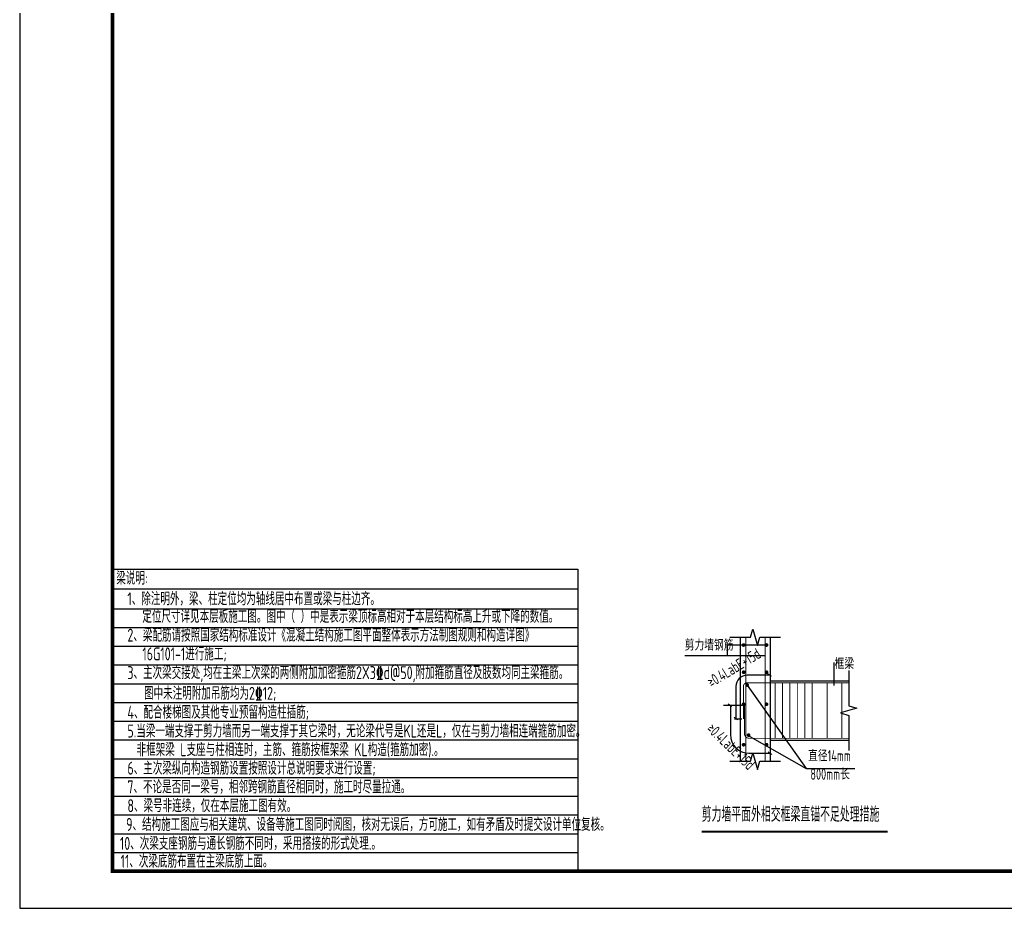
# Model space of a CAD drawing. Extents: x 826826 to 1642106, y -156213 to 399140.
# Drawn here: x 1385008 to 1411570, y -49264 to -25304 of the extents above; entities that cross this region are included whole.
import ezdxf
from ezdxf.enums import TextEntityAlignment as Align

# ---------------------------------------------------------------- set-up
doc = ezdxf.new("R2010")
doc.units = 0
doc.header["$LTSCALE"] = 1000
doc.layers.get('0').update_dxf_attribs({"linetype": 'CONTINUOUS'})
for name, color, linetype in [('-TK', 7, 'CONTINUOUS'), ('DIM', 2, 'CONTINUOUS'), ('LINK', 6, 'CONTINUOUS'), ('REIND', 1, 'CONTINUOUS'), ('S-文字', 7, 'CONTINUOUS'), ('S-表格线', 54, 'CONTINUOUS'), ('TEXT', 2, 'CONTINUOUS'), ('THIN', 7, 'CONTINUOUS')]:
    doc.layers.add(name, color=color, linetype=linetype)
doc.styles.add('TSSD_Norm', font='Tssdeng.shx', dxfattribs={"bigfont": 'tssdchn.shx'})
doc.styles.add('TSSD_REIN', font='tssdeng.shx', dxfattribs={"width": 0.7, "height": 300, "bigfont": 'tssdchn.shx'})

# ---------------------------------------------------------------- blocks, each defined once
blk = doc.blocks.new('A$C2E181E2C')
at = {"linetype": 'Continuous'}
for points in [[(1215, 5268), (1765, 5268), (1835, 5488), (1955, 5048), (2025, 5268), (2575, 5268)], [(1495, 5268), (1495, 1922)], [(2295, 5268), (2295, 1922)], [(4415, 4371), (4415, 3421), (4635, 3351), (4195, 3231), (4415, 3161), (4415, 2211)], [(2295, 4091), (4415, 4091)], [(2295, 2491), (4415, 2491)], [(1215, 1922), (1765, 1922), (1835, 2142), (1955, 1702), (2025, 1922), (2575, 1922)]]:
    blk.add_lwpolyline(points, dxfattribs=at)
at = {"linetype": 'Continuous', "const_width": 50}
blk.add_lwpolyline([(453, 25), (5462, 25)], dxfattribs=at)
at = {"layer": 'DIM'}
for p, q in [((2295, 4241), (1678, 4241)), ((1378, 3941), (1378, 3062)), ((1546, 3430), (1042, 3430)), ((1226, 3430), (1226, 2641)), ((1726, 2141), (2295, 2141))]:
    blk.add_line(p, q, dxfattribs=at)
at = {"layer": 'DIM', "const_width": 30}
for points in [[(2232, 4284), (2336, 4212)], [(1164, 3473), (1267, 3401)], [(1324, 3111), (1428, 3039)], [(2243, 2177), (2347, 2104)]]:
    blk.add_lwpolyline(points, dxfattribs=at)
at = {"layer": 'DIM'}
blk.add_lwpolyline([(1532, 3062), (1341, 3062)], dxfattribs=at)
for centre, radius, start, end in [((1678, 3941), 300, 90, 180), ((1726, 2641), 500, 180, 270)]:
    blk.add_arc(centre, radius, start, end, dxfattribs=at)
at = {"layer": 'LINK', "color": 1, "const_width": 25}
for points in [[(1641, 5268), (1641, 1922)], [(2162, 5268), (2162, 1922)], [(2432, 4041), (2432, 2541)], [(2632, 4041), (2632, 2541)], [(2832, 4041), (2832, 2541)], [(3032, 4041), (3032, 2541)], [(3232, 4041), (3232, 2541)], [(3432, 4041), (3432, 2541)], [(3832, 4041), (3832, 2541)], [(4232, 4041), (4232, 2541)]]:
    blk.add_lwpolyline(points, dxfattribs=at)
for points in [[(4415, 4041), (1678, 4041, 0.414214), (1578, 3941), (1578, 3062)], [(1607, 3430), (1607, 2641, 0.300979), (1726, 2541), (4415, 2541)]]:
    blk.add_lwpolyline(points, format="xyb", dxfattribs=at)
at = {"layer": 'REIND', "const_width": 50}
for points in [[(1608, 5058, 1), (1558, 5058, 1)], [(2226, 5058, 1), (2176, 5058, 1)], [(1610, 4324, 1), (1560, 4324, 1)], [(2228, 4324, 1), (2178, 4324, 1)], [(1703, 3978, 1), (1653, 3978, 1)], [(1608, 3461, 1), (1558, 3461, 1)], [(2226, 3461, 1), (2176, 3461, 1)], [(1742, 2629, 1), (1692, 2629, 1)], [(1608, 2370, 1), (1558, 2370, 1)], [(2226, 2370, 1), (2176, 2370, 1)]]:
    blk.add_lwpolyline(points, format="xyb", close=True, dxfattribs=at)
at = {"layer": 'THIN'}
for p, q in [((2226, 5058), (1138, 5058)), ((1138, 5058), (1138, 4767)), ((2162, 4767), (0, 4767)), ((1678, 3978), (3271, 1732)), ((1692, 2629), (3271, 1732)), ((3271, 1732), (4577, 1732))]:
    blk.add_line(p, q, dxfattribs=at)
blk.add_lwpolyline([(4015, 4584), (4015, 3965)], dxfattribs=at)
at = {"layer": 'TEXT', "color": 0, "style": 'TSSD_Norm', "width": 0.7}
blk.add_text('剪力墙平面外相交框梁直锚不足处理措施', height=400, dxfattribs=at).set_placement((454, 172), align=Align.BOTTOM_LEFT)
at = {"layer": 'THIN', "style": 'TSSD_REIN', "width": 0.7}
for s, p in [('剪力墙钢筋', (-2, 4818)), ('框梁', (4036, 4317)), ('直径14mm', (3321, 1833)), ('800mm长', (3383, 1337))]:
    blk.add_text(s, height=300, dxfattribs=at).set_placement(p, align=Align.BOTTOM_LEFT)
for rotation, p in [(31.4301, (766, 3828)), (316.0621, (504, 2706))]:
    blk.add_text('≥0.4LabE+15d', height=300, rotation=rotation, dxfattribs=at).set_placement(p, align=Align.BOTTOM_LEFT)
blk = doc.blocks.new('A1')
blk.add_lwpolyline([(0, 59400), (0, 0), (84100, 0), (84100, 59400)], close=True)
at = {"const_width": 100}
blk.add_lwpolyline([(2500, 58400), (2500, 1000), (83100, 1000), (83100, 58400)], close=True, dxfattribs=at)

msp = doc.modelspace()

# ---------------------------------------------------------------- linework, layer by layer
at = {"layer": 'S-表格线'}
for p, q in [((1387508.06, -40117.58), (1387508.06, -48264.08)), ((1387508.06, -40117.58), (1400047.32, -40117.58)), ((1400047.32, -40117.58), (1400047.32, -48264.08)), ((1387508.06, -40652.33), (1400047.32, -40652.33)), ((1387508.06, -41187.08), (1400047.32, -41187.08)), ((1387508.06, -41692.58), (1400047.32, -41692.58)), ((1387508.06, -42198.08), (1400047.32, -42198.08)), ((1387508.06, -42703.58), (1400047.32, -42703.58)), ((1387508.06, -43209.08), (1400047.32, -43209.08)), ((1387508.06, -43714.58), (1400047.32, -43714.58)), ((1387508.06, -44220.08), (1400047.32, -44220.08)), ((1387508.06, -44725.58), (1400047.32, -44725.58)), ((1387508.06, -45231.08), (1400047.32, -45231.08)), ((1387508.06, -45736.58), (1400047.32, -45736.58)), ((1387508.06, -46242.08), (1400047.32, -46242.08)), ((1387508.06, -46747.58), (1400047.32, -46747.58)), ((1387508.06, -47253.08), (1400047.32, -47253.08)), ((1387508.06, -47758.58), (1400047.32, -47758.58)), ((1387508.06, -48264.08), (1400047.32, -48264.08))]:
    msp.add_line(p, q, dxfattribs=at)

# ---------------------------------------------------------------- block references
at = {"layer": '-TK'}
msp.add_blockref('A1', (1385008.06, -49264.08), dxfattribs=at)
msp.add_blockref('A$C2E181E2C', (1402934.45, -47222.95))

# ---------------------------------------------------------------- texts
at = {"layer": 'S-文字', "style": 'TSSD_REIN', "width": 0.7}
for s, p in [('梁说明:  ', (1387611.15, -40537.35)), ('1、除注明外，梁、柱定位均为轴线居中布置或梁与柱边齐。', (1387911, -41092.76)), ('定位尺寸详见本层板施工图。图中（ ）中是表示梁顶标高相对于本层结构标高上升或下降的数值。', (1388313.79, -41569.01)), ('2、梁配筋请按照国家结构标准设计《混凝土结构施工图平面整体表示方法制图规则和构造详图》', (1387911, -42074.51)), ('16G101-1进行施工;', (1388314.01, -42580.01)), ('3、主次梁交接处,均在主梁上次梁的两侧附加加密箍筋2X3\x84d@50,附加箍筋直径及肢数均同主梁箍筋。', (1387911, -43085.51)), ('图中未注明附加吊筋均为2%%13212;', (1388358.65, -43642.35)), ('4、配合楼梯图及其他专业预留构造柱插筋;', (1387911, -44153.26)), ('5.当梁一端支撑于剪力墙而另一端支撑于其它梁时，无论梁代号是KL还是L，仅在与剪力墙相连端箍筋加密。', (1387911, -44658.76)), ('非框架梁 L支座与柱相连时，主筋、箍筋按框架梁 KL构造(箍筋加密).。', (1388158.12, -45162.45)), ('6、主次梁纵向构造钢筋设置按照设计总说明要求进行设置;', (1387911, -45661.26)), ('7、不论是否同一梁号，相邻跨钢筋直径相同时，施工时尽量拉通。', (1387911, -46166.76)), ('8、梁号非连续，仅在本层施工图有效。', (1387911, -46672.26)), ('9、结构施工图应与相关建筑、设备等施工图同时阅图，核对无误后，方可施工，如有矛盾及时提交设计单位复核。', (1387875.3, -47177.76)), ('10、次梁支座钢筋与通长钢筋不同时，采用搭接的形式处理.。', (1387709.35, -47689.04)), ('11、次梁底筋布置在主梁底筋上面。', (1387728.04, -48169.98))]:
    msp.add_text(s, height=350, dxfattribs=at).set_placement(p)

doc.saveas('drawing.dxf')
